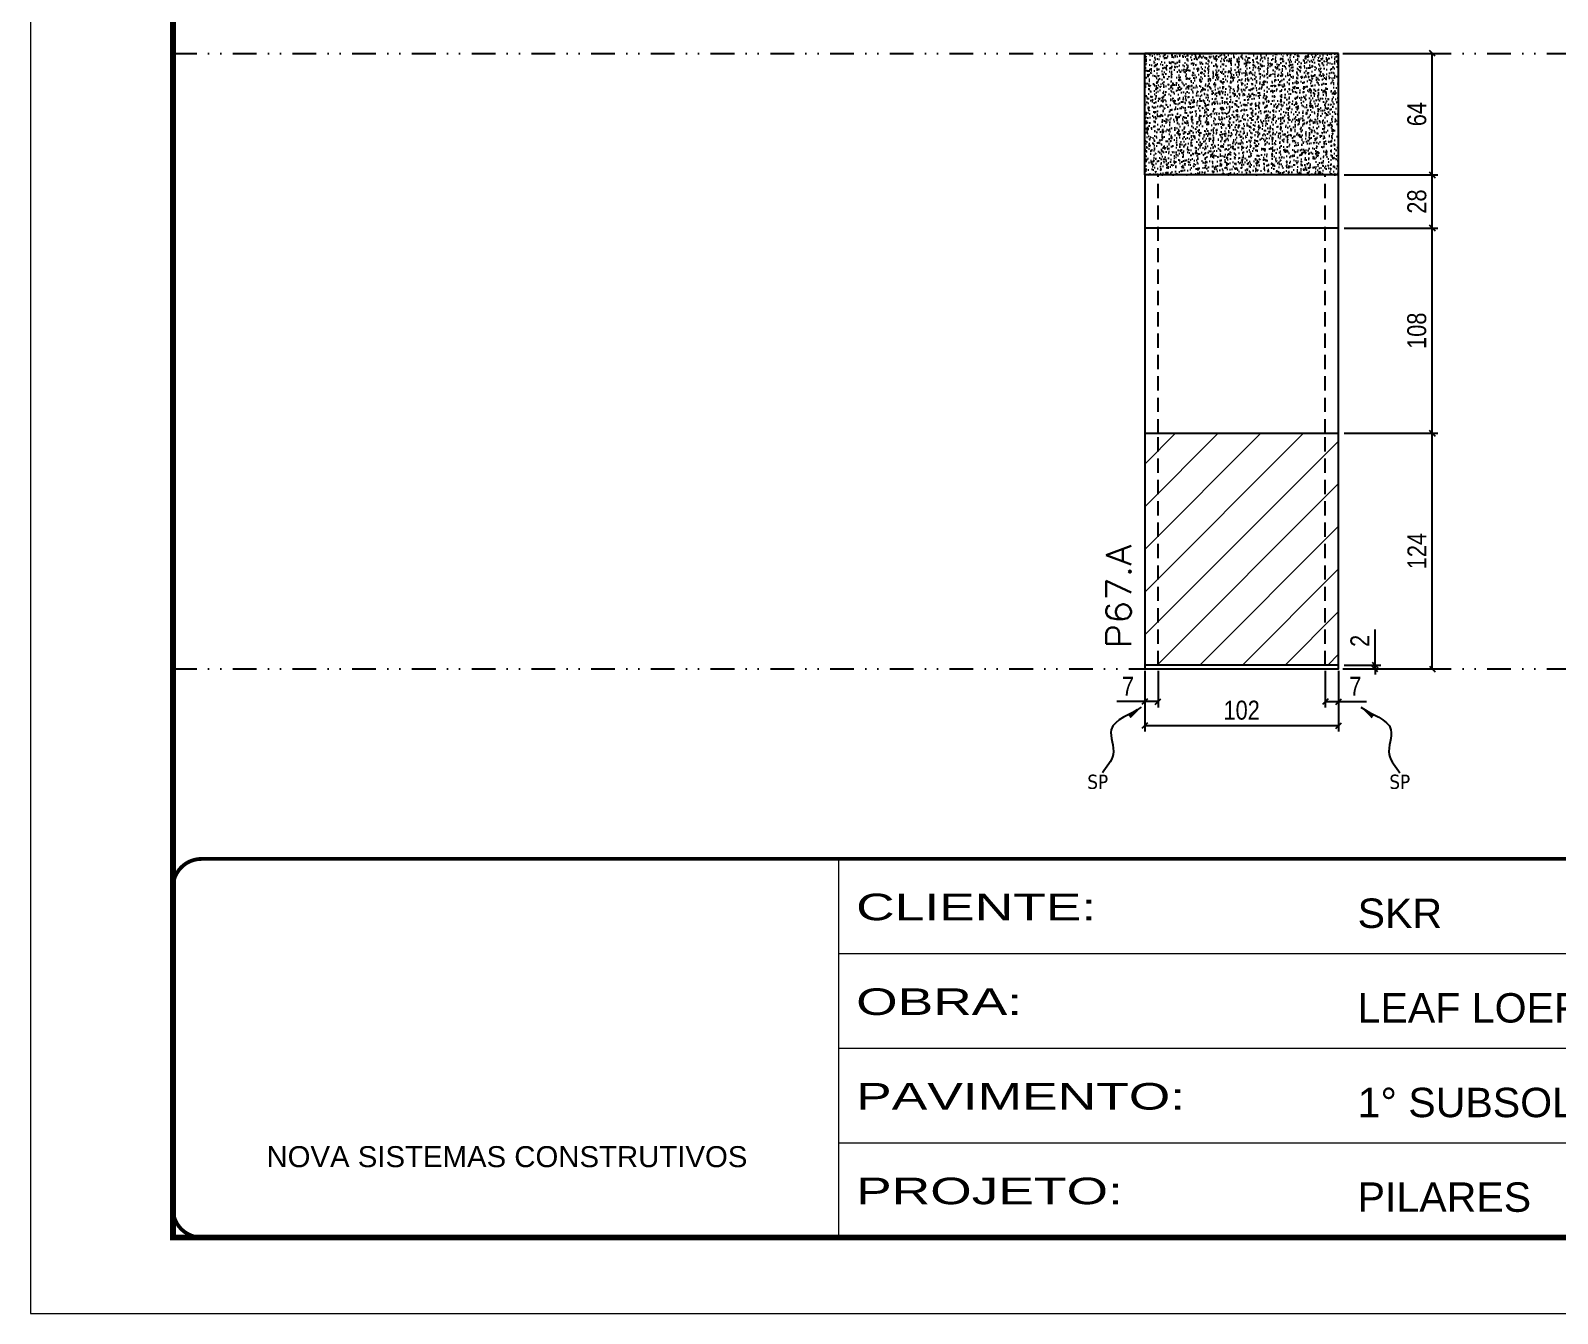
# Model space of a CAD drawing. Extents: x 14400 to 27878, y -21631 to 6985.
# Drawn here: x 14413 to 15217, y -2105 to -1430 of the extents above; entities that cross this region are included whole.
import ezdxf

# ---------------------------------------------------------------- set-up
doc = ezdxf.new("R2010")
doc.units = 0
for name, pattern in [('CONTINUO', [0]), ('DASHED', [0.75, 0.5, -0.25]), ('DIVIDE2', [0.625, 0.25, -0.125, 0, -0.125, 0, -0.125]), ('HIDDEN', [0.375, 0.25, -0.125])]:
    doc.linetypes.add(name, pattern=pattern)
for name, color, linetype in [('COTA', 241, 'Continuous'), ('Nível', 160, 'Continuous'), ('Painéis', 200, 'Continuous'), ('Sarrafo de Pressão', 42, 'HIDDEN'), ('texto', 7, 'Continuous')]:
    doc.layers.add(name, color=color, linetype=linetype)
for name, color, linetype, lineweight in [('Folhas', 255, 'Continuous', 9), ('Hachura', 251, 'Continuous', 9), ('SARRAFO DE PRESSAO', 251, 'DASHED', 9), ('Texto Seção', 7, 'Continuous', 15)]:
    doc.layers.add(name, color=color, linetype=linetype, lineweight=lineweight)
doc.styles.add('ARIAL', font='arial.ttf')
doc.styles.add('COTA TECNICA', font='techl___.ttf', dxfattribs={"height": 10})
doc.styles.add('COTA TECNICA-50', font='techl___.ttf', dxfattribs={"height": 10})
doc.styles.add('REGUA-120', font='ROMANS.shx', dxfattribs={"height": 15})
doc.styles.get("Standard").update_dxf_attribs({"font": 'arial.ttf'})
doc.styles.add('Tecnologia', font='')
doc.styles.get('Tecnologia').set_extended_font_data('Forgotten Futurist')
doc.dimstyles.new('COTA PAINEL-50', dxfattribs={"dimtxt": 10, "dimasz": 3, "dimexe": 3, "dimexo": 3, "dimgap": 3, "dimtad": 1, "dimdec": 1, "dimzin": 12, "dimdsep": 46, "dimtxsty": 'COTA TECNICA-50', "dimblk1": 'OBLIQUE', "dimblk2": 'OBLIQUE', "dimsah": 1, "dimcen": 0.9, "dimclrd": 4, "dimclre": 4, "dimclrt": 240, "dimadec": 1, "dimazin": 3, "dimtfac": 1, "dimtdec": 1, "dimtmove": 0, "dimatfit": 3, "dimfxl": 1, "dimtolj": 1, "dimtzin": 12, "dimarcsym": 0})
doc.dimstyles.new('PAINEL', dxfattribs={"dimtxt": 10, "dimasz": 3, "dimexe": 3, "dimexo": 3, "dimgap": 3, "dimtad": 1, "dimdec": 1, "dimzin": 12, "dimdsep": 46, "dimtxsty": 'COTA TECNICA', "dimblk1": 'OBLIQUE', "dimblk2": 'OBLIQUE', "dimsah": 1, "dimcen": 0.9, "dimclrd": 4, "dimclre": 4, "dimclrt": 240, "dimadec": 1, "dimazin": 3, "dimtfac": 1, "dimtdec": 1, "dimtmove": 0, "dimatfit": 3, "dimfxl": 1, "dimtolj": 1, "dimtzin": 12, "dimarcsym": 0})
doc.dimstyles.get("Standard").update_dxf_attribs({"dimtxt": 0.18, "dimasz": 0.18, "dimexe": 0.18, "dimexo": 0.0625, "dimgap": 0.09, "dimtad": 0, "dimtih": 1, "dimtoh": 1, "dimdec": 4, "dimzin": 0, "dimdsep": 46, "dimtxsty": 'Standard', "dimcen": 0.09, "dimadec": 0, "dimazin": 0, "dimtfac": 1, "dimtdec": 4, "dimtofl": 0, "dimtmove": 0, "dimatfit": 3, "dimfxl": 1, "dimtolj": 1, "dimtzin": 0, "dimarcsym": 0})

# ---------------------------------------------------------------- blocks, each defined once
blk = doc.blocks.new('9999999999')
at = {"color": 30, "linetype": 'CONTINUO'}
for p, q in [((98564.56, 34230.21), (98564.56, 34429.45)), ((98564.56, 34379.64), (99583.98, 34379.64)), ((98564.56, 34329.83), (99487.98, 34329.83)), ((98564.56, 34280.02), (99487.98, 34280.02))]:
    blk.add_line(p, q, dxfattribs=at)
at = {"color": 30, "linetype": 'CONTINUO', "const_width": 2}
blk.add_lwpolyline([(99583.98, 34230.21), (99583.98, 34414.45, 0.414214), (99568.98, 34429.45), (98228.98, 34429.45, 0.414214), (98213.98, 34414.45), (98213.98, 34245.21, 0.414214), (98228.98, 34230.21), (99583.98, 34230.21)], format="xyb", dxfattribs=at)
at = {"layer": 'Folhas'}
blk.add_lwpolyline([(98138.98, 34190.21), (99623.98, 34190.21), (99623.98, 35240.21), (98138.98, 35240.21)], close=True, dxfattribs=at)
at = {"layer": 'Folhas', "color": 30, "const_width": 3}
blk.add_lwpolyline([(98213.98, 34230.21), (99583.98, 34230.21), (99583.98, 35200.21), (98213.98, 35200.21)], close=True, dxfattribs=at)
at = {"color": 7, "linetype": 'Continuous', "ltscale": 5, "style": 'ARIAL'}
for s, height, p in [('SKR', 15.483, (98837.68, 34393.13)), ('LEAF LOEFGREN', 15.4829, (98837.68, 34343.32)), ('1° SUBSOLO INFERIOR', 15.4829, (98837.68, 34293.51)), ('NOVA SISTEMAS CONSTRUTIVOS', 11.0592, (98263.19, 34267.21)), ('PILARES', 15.483, (98837.68, 34243.7))]:
    blk.add_text(s, height=height, dxfattribs=at).set_placement(p)
at = {"layer": 'Folhas', "color": 7, "style": 'Tecnologia', "width": 1.5}
for s, p in [('CLIENTE:', (98573.65, 34397.17)), ('OBRA:', (98573.65, 34347.31)), ('PAVIMENTO:', (98573.65, 34297.5)), ('PROJETO:', (98573.65, 34247.69))]:
    blk.add_text(s, height=14, dxfattribs=at).set_placement(p)
blk = doc.blocks.new('_Oblique')
at = {"color": 0, "linetype": 'ByBlock', "lineweight": -2}
blk.add_line((-0.5, -0.5), (0.5, 0.5), dxfattribs=at)
blk = doc.blocks.new('*D1232')
at = {"layer": 'COTA', "color": 4, "lineweight": -2, "transparency": 16777216}
for p, q in [((15000.11, -1767.02), (15000.11, -1798.91)), ((15102.11, -1767.02), (15102.11, -1798.91)), ((15102.11, -1795.91), (15000.11, -1795.91))]:
    blk.add_line(p, q, dxfattribs=at)
at = {"layer": 'Defpoints', "color": 0, "transparency": 16777216}
for p in [(15000.11, -1764.02), (15102.11, -1764.02), (15000.11, -1795.91)]:
    blk.add_point(p, dxfattribs=at)
at = {"layer": 'COTA', "color": 4, "lineweight": -2, "transparency": 16777216, "xscale": 3, "yscale": 3, "zscale": 3, "rotation": 180}
blk.add_blockref('_Oblique', (15000.11, -1795.91), dxfattribs=at)
at = {"layer": 'COTA', "color": 4, "lineweight": -2, "transparency": 16777216, "xscale": 3, "yscale": 3, "zscale": 3}
blk.add_blockref('_Oblique', (15102.11, -1795.91), dxfattribs=at)
at = {"layer": 'COTA', "color": 240, "transparency": 16777216, "insert": (15051.11, -1787.81), "char_height": 10, "attachment_point": 5, "style": 'COTA TECNICA'}
blk.add_mtext('\\A1;102', dxfattribs=at)
blk = doc.blocks.new('*D1233')
at = {"layer": 'COTA', "color": 4, "lineweight": -2, "transparency": 16777216}
for p, q in [((15095.11, -1767.02), (15095.11, -1786.26)), ((15102.11, -1769.02), (15102.11, -1786.26)), ((15095.11, -1783.26), (15102.11, -1783.26)), ((15102.11, -1783.26), (15116.84, -1783.26))]:
    blk.add_line(p, q, dxfattribs=at)
at = {"layer": 'Defpoints', "color": 0, "transparency": 16777216}
for p in [(15095.11, -1764.02), (15102.11, -1766.02), (15102.11, -1783.26)]:
    blk.add_point(p, dxfattribs=at)
at = {"layer": 'COTA', "color": 4, "lineweight": -2, "transparency": 16777216, "xscale": 3, "yscale": 3, "zscale": 3, "rotation": 180}
blk.add_blockref('_Oblique', (15095.11, -1783.26), dxfattribs=at)
at = {"layer": 'COTA', "color": 4, "lineweight": -2, "transparency": 16777216, "xscale": 3, "yscale": 3, "zscale": 3}
blk.add_blockref('_Oblique', (15102.11, -1783.26), dxfattribs=at)
at = {"layer": 'COTA', "color": 240, "transparency": 16777216, "insert": (15110.97, -1775.18), "char_height": 10, "attachment_point": 5, "style": 'COTA TECNICA-50'}
blk.add_mtext('\\A1;7', dxfattribs=at)
blk = doc.blocks.new('*D1209')
at = {"layer": 'COTA', "color": 4, "lineweight": -2, "transparency": 16777216}
for p, q in [((15007.11, -1767.02), (15007.11, -1786.26)), ((15000.11, -1769.02), (15000.11, -1786.26)), ((15000.11, -1783.26), (14985.37, -1783.26)), ((15007.11, -1783.26), (15000.11, -1783.26))]:
    blk.add_line(p, q, dxfattribs=at)
at = {"layer": 'Defpoints', "color": 0, "transparency": 16777216}
for p in [(15000.11, -1766.02), (15007.11, -1764.02), (15000.11, -1783.26)]:
    blk.add_point(p, dxfattribs=at)
at = {"layer": 'COTA', "color": 4, "lineweight": -2, "transparency": 16777216, "xscale": 3, "yscale": 3, "zscale": 3, "rotation": 180}
blk.add_blockref('_Oblique', (15000.11, -1783.26), dxfattribs=at)
at = {"layer": 'COTA', "color": 4, "lineweight": -2, "transparency": 16777216, "xscale": 3, "yscale": 3, "zscale": 3}
blk.add_blockref('_Oblique', (15007.11, -1783.26), dxfattribs=at)
at = {"layer": 'COTA', "color": 240, "transparency": 16777216, "insert": (14991.24, -1775.18), "char_height": 10, "attachment_point": 5, "style": 'COTA TECNICA-50'}
blk.add_mtext('\\A1;7', dxfattribs=at)
blk = doc.blocks.new('*D1210')
at = {"layer": 'COTA', "color": 4, "lineweight": -2, "transparency": 16777216}
for p, q in [((15121.36, -1764.02), (15121.36, -1745.21)), ((15105.11, -1764.02), (15124.36, -1764.02)), ((15105.11, -1766.02), (15124.36, -1766.02)), ((15121.36, -1766.02), (15121.36, -1764.02)), ((15121.36, -1766.02), (15121.36, -1769.02))]:
    blk.add_line(p, q, dxfattribs=at)
at = {"layer": 'Defpoints', "color": 0, "transparency": 16777216}
for p in [(15102.11, -1764.02), (15102.11, -1766.02), (15121.36, -1766.02)]:
    blk.add_point(p, dxfattribs=at)
at = {"layer": 'COTA', "color": 4, "lineweight": -2, "transparency": 16777216, "xscale": 3, "yscale": 3, "zscale": 3}
for p, rotation in [((15121.36, -1764.02), 270), ((15121.36, -1766.02), 90)]:
    blk.add_blockref('_Oblique', p, dxfattribs=dict(at, rotation=rotation))
at = {"layer": 'COTA', "color": 240, "transparency": 16777216, "insert": (15113.36, -1751.27), "char_height": 10, "attachment_point": 5, "rotation": 90, "style": 'COTA TECNICA-50'}
blk.add_mtext('\\A1;2', dxfattribs=at)
blk = doc.blocks.new('*D1234')
at = {"layer": 'COTA', "color": 4, "lineweight": -2, "transparency": 16777216}
for p, q in [((15105.11, -1442.02), (15154.47, -1442.02)), ((15151.47, -1506.02), (15151.47, -1442.02)), ((15105.11, -1506.02), (15154.47, -1506.02))]:
    blk.add_line(p, q, dxfattribs=at)
at = {"layer": 'Defpoints', "color": 0, "transparency": 16777216}
for p in [(15102.11, -1442.02), (15151.47, -1442.02), (15102.11, -1506.02)]:
    blk.add_point(p, dxfattribs=at)
at = {"layer": 'COTA', "color": 4, "lineweight": -2, "transparency": 16777216, "xscale": 3, "yscale": 3, "zscale": 3}
for p, rotation in [((15151.47, -1442.02), 90), ((15151.47, -1506.02), 270)]:
    blk.add_blockref('_Oblique', p, dxfattribs=dict(at, rotation=rotation))
at = {"layer": 'COTA', "color": 240, "transparency": 16777216, "insert": (15143.37, -1474.02), "char_height": 10, "attachment_point": 5, "rotation": 90, "style": 'COTA TECNICA-50'}
blk.add_mtext('\\A1;64', dxfattribs=at)
blk = doc.blocks.new('*D1211')
at = {"layer": 'COTA', "color": 4, "lineweight": -2, "transparency": 16777216}
for p, q in [((15105.11, -1534.02), (15154.47, -1534.02)), ((15151.47, -1642.02), (15151.47, -1534.02)), ((15105.11, -1642.02), (15154.47, -1642.02))]:
    blk.add_line(p, q, dxfattribs=at)
at = {"layer": 'Defpoints', "color": 0, "transparency": 16777216}
for p in [(15102.11, -1534.02), (15151.47, -1534.02), (15102.11, -1642.02)]:
    blk.add_point(p, dxfattribs=at)
at = {"layer": 'COTA', "color": 4, "lineweight": -2, "transparency": 16777216, "xscale": 3, "yscale": 3, "zscale": 3}
for p, rotation in [((15151.47, -1534.02), 90), ((15151.47, -1642.02), 270)]:
    blk.add_blockref('_Oblique', p, dxfattribs=dict(at, rotation=rotation))
at = {"layer": 'COTA', "color": 240, "transparency": 16777216, "insert": (15143.35, -1588.02), "char_height": 10, "attachment_point": 5, "rotation": 90, "style": 'COTA TECNICA-50'}
blk.add_mtext('\\A1;108', dxfattribs=at)
blk = doc.blocks.new('*D1235')
at = {"layer": 'COTA', "color": 4, "linetype": 'ByBlock', "lineweight": -2, "transparency": 16777216}
for p, q in [((15105.11, -1642.02), (15154.47, -1642.02)), ((15151.47, -1766.02), (15151.47, -1642.02)), ((15105.11, -1766.02), (15154.47, -1766.02))]:
    blk.add_line(p, q, dxfattribs=at)
at = {"layer": 'Defpoints', "color": 0, "linetype": 'ByBlock', "transparency": 16777216}
for p in [(15102.11, -1642.02), (15151.47, -1642.02), (15102.11, -1766.02)]:
    blk.add_point(p, dxfattribs=at)
at = {"layer": 'COTA', "color": 4, "linetype": 'ByBlock', "lineweight": -2, "transparency": 16777216, "xscale": 3, "yscale": 3, "zscale": 3}
for p, rotation in [((15151.47, -1642.02), 90), ((15151.47, -1766.02), 270)]:
    blk.add_blockref('_Oblique', p, dxfattribs=dict(at, rotation=rotation))
at = {"layer": 'COTA', "color": 240, "linetype": 'ByBlock', "transparency": 16777216, "insert": (15143.4, -1704.02), "char_height": 10, "attachment_point": 5, "rotation": 90, "style": 'COTA TECNICA'}
blk.add_mtext('\\A1;124', dxfattribs=at)
blk = doc.blocks.new('*D1236')
at = {"layer": 'COTA', "color": 4, "linetype": 'ByBlock', "lineweight": -2, "transparency": 16777216}
for p, q in [((15105.11, -1642.02), (15154.47, -1642.02)), ((15151.47, -1766.02), (15151.47, -1642.02)), ((15105.11, -1766.02), (15154.47, -1766.02))]:
    blk.add_line(p, q, dxfattribs=at)
at = {"layer": 'Defpoints', "color": 0, "linetype": 'ByBlock', "transparency": 16777216}
for p in [(15102.11, -1642.02), (15151.47, -1642.02), (15102.11, -1766.02)]:
    blk.add_point(p, dxfattribs=at)
at = {"layer": 'COTA', "color": 4, "linetype": 'ByBlock', "lineweight": -2, "transparency": 16777216, "xscale": 3, "yscale": 3, "zscale": 3}
for p, rotation in [((15151.47, -1642.02), 90), ((15151.47, -1766.02), 270)]:
    blk.add_blockref('_Oblique', p, dxfattribs=dict(at, rotation=rotation))
at = {"layer": 'COTA', "color": 240, "linetype": 'ByBlock', "transparency": 16777216, "insert": (15143.4, -1704.02), "char_height": 10, "attachment_point": 5, "rotation": 90, "style": 'COTA TECNICA'}
blk.add_mtext('\\A1;124', dxfattribs=at)
blk = doc.blocks.new('*D1243')
at = {"layer": 'COTA', "color": 4, "lineweight": -2, "transparency": 16777216}
for p, q in [((15105.11, -1506.02), (15154.47, -1506.02)), ((15151.47, -1534.02), (15151.47, -1506.02)), ((15105.11, -1534.02), (15154.47, -1534.02))]:
    blk.add_line(p, q, dxfattribs=at)
at = {"layer": 'Defpoints', "color": 0, "transparency": 16777216}
for p in [(15102.11, -1506.02), (15151.47, -1506.02), (15102.11, -1534.02)]:
    blk.add_point(p, dxfattribs=at)
at = {"layer": 'COTA', "color": 4, "lineweight": -2, "transparency": 16777216, "xscale": 3, "yscale": 3, "zscale": 3}
for p, rotation in [((15151.47, -1506.02), 90), ((15151.47, -1534.02), 270)]:
    blk.add_blockref('_Oblique', p, dxfattribs=dict(at, rotation=rotation))
at = {"layer": 'COTA', "color": 240, "transparency": 16777216, "insert": (15143.38, -1520.02), "char_height": 10, "attachment_point": 5, "rotation": 90, "style": 'COTA TECNICA'}
blk.add_mtext('\\A1;28', dxfattribs=at)

msp = doc.modelspace()

# ---------------------------------------------------------------- hatches: boundary and pattern name
at = {"layer": 'COTA', "linetype": 'ByBlock'}
h = msp.add_hatch(dxfattribs=at)
h.set_pattern_fill('AR-CONC', color=256, scale=0.03)
h.set_pattern_definition([(50, (9558.0234, -12492.458), (5.46554, -0.4781726), [0.5715, -6.2865]), (355, (9558.0234, -12492.458), (-1.0573026, 5.7317054), [0.4572, -5.0292175]), (100.451445, (9558.479, -12492.498), (4.4082374, 5.2535326), [0.4857003, -5.3427073]), (46.1842, (9558.0234, -12490.934), (8.1323712, -1.26127), [0.85725, -9.42975]), (96.63556, (9558.701, -12491.039), (7.122124, 7.4227837), [0.7285507, -8.014068]), (351.18415, (9558.023, -12490.934), (7.122124, 7.422784), [0.685799, -7.543792]), (21, (9558.7854, -12491.315), (4.5484317, -3.067956), [0.5715, -6.2865]), (326, (9558.7854, -12491.315), (1.8540609, 5.525639), [0.4572, -5.0292]), (71.451445, (9559.1644, -12491.5706), (6.4024926, 2.457683), [0.4857003, -5.3426981]), (37.5, (9558.0234, -12492.458), (0.0926581, 2.53665117), [0, -4.96824, 0, -5.1054, 0, -5.04825]), (7.5, (9558.0234, -12492.458), (2.0045899, 3.00541724), [0, -2.91084, 0, -4.85394, 0, -1.92405]), (327.5, (9556.3241, -12492.458), (4.06771786, -0.17186232), [0, -1.905, 0, -5.9436, 0, -7.8867]), (317.5, (9555.562, -12492.458), (4.4438754, 0.7627947), [0, -2.4765, 0, -3.94716, 0, -5.6007])])
h.paths.add_polyline_path([(15102.11, -1506.02), (15102.11, -1442.02), (15000.11, -1442.02), (15000.11, -1506.02)])
at = {"layer": 'Hachura'}
h = msp.add_hatch(dxfattribs=at)
h.set_pattern_fill('ANSI31', color=256, scale=5)
h.paths.add_polyline_path([(15000.11, -1642.02), (15000.11, -1764.02), (15102.11, -1764.02), (15102.11, -1642.02)])

# ---------------------------------------------------------------- linework, layer by layer
at = {"layer": 'COTA', "linetype": 'ByBlock'}
for p, q in [((15102.11, -1442.02), (15000.11, -1442.02)), ((15000.11, -1506.02), (15000.11, -1442.02)), ((15102.11, -1506.02), (15102.11, -1442.02))]:
    msp.add_line(p, q, dxfattribs=at)
at = {"layer": 'Nível', "color": 4, "linetype": 'DIVIDE2', "ltscale": 50}
for p, q in [((14488.47, -1442.02), (15858.47, -1442.02)), ((14488.47, -1766.02), (15858.47, -1766.02))]:
    msp.add_line(p, q, dxfattribs=at)
at = {"layer": 'Painéis'}
for p, q in [((15102.11, -1506.02), (15000.11, -1506.02)), ((15000.11, -1506.02), (15000.11, -1764.02)), ((15102.11, -1764.02), (15102.11, -1506.02)), ((15102.11, -1534.02), (15000.11, -1534.02)), ((15000.11, -1642.02), (15102.11, -1642.02))]:
    msp.add_line(p, q, dxfattribs=at)
msp.add_lwpolyline([(15102.11, -1764.02), (15000.11, -1764.02), (15000.11, -1766.02), (15102.11, -1766.02)], close=True, dxfattribs=at)
at = {"layer": 'Sarrafo de Pressão', "ltscale": 30}
for p, q in [((15007.11, -1642.02), (15007.11, -1506.02)), ((15095.11, -1642.02), (15095.11, -1506.02)), ((15007.11, -1764.02), (15007.11, -1642.02)), ((15095.11, -1764.02), (15095.11, -1642.02))]:
    msp.add_line(p, q, dxfattribs=at)

# ---------------------------------------------------------------- block references
at = {"layer": 'SARRAFO DE PRESSAO', "color": 6, "linetype": 'ByBlock'}
msp.add_blockref('9999999999', (-83725.51, -36295.5), dxfattribs=at)

# ---------------------------------------------------------------- texts
at = {"layer": 'texto', "color": 0, "char_height": 7.5, "attachment_point": 5}
for insert in [(14975.33, -1825.51), (15134.35, -1825.51)]:
    msp.add_mtext('{\\fTahoma|b0|i0|c0|p34;\\C4;SP}', dxfattribs=dict(at, insert=insert))
at = {"layer": 'Texto Seção', "style": 'REGUA-120', "width": 1.1}
msp.add_text('P67.A', height=13, rotation=90, dxfattribs=at).set_placement((14992.86, -1755.25))

# ---------------------------------------------------------------- dimensions: what is measured, and where the dimension line sits
at = {"layer": 'COTA'}
for base, p1, p2, angle, dimstyle, picture, middle in [((15151.47, -1442.02), (15102.11, -1506.02), (15102.11, -1442.02), 90, 'COTA PAINEL-50', '*D1234', (15143.37, -1474.02)), ((15151.47, -1506.02), (15102.11, -1534.02), (15102.11, -1506.02), 90, 'PAINEL', '*D1243', (15143.38, -1520.02)), ((15000.11, -1783.26), (15007.11, -1764.02), (15000.11, -1766.02), 180, 'COTA PAINEL-50', '*D1209', (14991.24, -1775.18))]:
    dim = msp.add_linear_dim(base=base, p1=p1, p2=p2, angle=angle, dimstyle=dimstyle, dxfattribs=at)
    dim.commit()
    dim.dimension.update_dxf_attribs({"geometry": picture, "text_midpoint": middle})
for base, p1, p2, picture, middle in [((15151.47, -1534.02), (15102.11, -1642.02), (15102.11, -1534.02), '*D1211', (15151.47, -1588.02)), ((15121.36, -1766.02), (15102.11, -1764.02), (15102.11, -1766.02), '*D1210', (15121.36, -1751.27))]:
    dim = msp.add_linear_dim(base=base, p1=p1, p2=p2, angle=90, dimstyle='COTA PAINEL-50', dxfattribs=at)
    dim.commit()
    dim.dimension.update_dxf_attribs({"geometry": picture, "text_midpoint": middle, "dimtype": 160})
at = {"layer": 'COTA', "linetype": 'ByBlock'}
for picture in ['*D1235', '*D1236']:
    dim = msp.add_aligned_dim(p1=(15102.11, -1766.02), p2=(15102.11, -1642.02), distance=-49.37, dimstyle='PAINEL', dxfattribs=at)
    dim.commit()
    dim.dimension.update_dxf_attribs({"geometry": picture, "text_midpoint": (15143.4, -1704.02)})
at = {"layer": 'COTA'}
dim = msp.add_linear_dim(base=(15000.11, -1795.91), p1=(15102.11, -1764.02), p2=(15000.11, -1764.02), angle=180, dimstyle='PAINEL', override={"dimarcsym": 2}, dxfattribs=at)
dim.commit()
dim.dimension.update_dxf_attribs({"geometry": '*D1232', "text_midpoint": (15051.11, -1787.81)})
dim = msp.add_linear_dim(base=(15102.11, -1783.26), p1=(15095.11, -1764.02), p2=(15102.11, -1766.02), dimstyle='COTA PAINEL-50', dxfattribs=at)
dim.commit()
dim.dimension.update_dxf_attribs({"geometry": '*D1233', "text_midpoint": (15110.97, -1775.18)})

# ---------------------------------------------------------------- leaders
at = {"layer": 'COTA', "path_type": 1}
for points in [[(14998.28, -1786.2), (14982.49, -1798.03), (14983.42, -1811.04), (14977.86, -1820.82)], [(15113.93, -1786.2), (15129.72, -1798.03), (15128.79, -1811.04), (15134.35, -1820.82)]]:
    msp.add_leader(points, dimstyle='Standard', override={"dimasz": 8}, dxfattribs=at)

doc.saveas('drawing.dxf')
